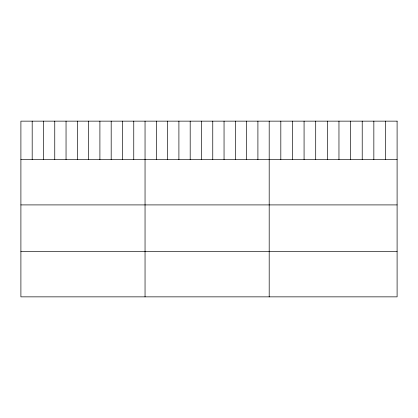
<?xml version="1.0" encoding="UTF-8"?>
<svg xmlns="http://www.w3.org/2000/svg" width="418" height="418" viewBox="0 0 418 418"><rect width="100%" height="100%" fill="white"/><g stroke="black" fill="none" stroke-linecap="round" stroke-linejoin="round"><path stroke-width="0.63" d="M20.9 159.619L397.1 159.619M20.9 204.909L397.1 204.909M20.9 251.568L397.1 251.568M385.474 121.142L385.474 159.619M373.844 121.142L373.844 159.619M362.218 121.142L362.218 159.619M350.587 121.142L350.587 159.619M338.961 121.142L338.961 159.619M327.331 121.142L327.331 159.619M315.705 121.142L315.705 159.619M304.074 121.142L304.074 159.619M292.448 121.142L292.448 159.619M280.818 121.142L280.818 159.619M269.192 121.142L269.192 296.858M257.906 121.142L257.906 159.619M246.62 121.142L246.62 159.619M235.334 121.142L235.334 159.619M224.048 121.142L224.048 159.619M212.762 121.142L212.762 159.619M201.476 121.142L201.476 159.619M190.19 121.142L190.19 159.619M178.904 121.142L178.904 159.619M167.618 121.142L167.618 159.619M156.332 121.142L156.332 159.619M145.046 121.142L145.046 296.858M133.76 121.142L133.76 159.619M122.474 121.142L122.474 159.619M111.188 121.142L111.188 159.619M99.902 121.142L99.902 159.619M88.616 121.142L88.616 159.619M77.33 121.142L77.33 159.619M66.044 121.142L66.044 159.619M54.758 121.142L54.758 159.619M43.472 121.142L43.472 159.619M32.186 121.142L32.186 159.619M397.1 121.142L20.9 121.142L20.9 296.858L397.1 296.858L397.1 121.142"/></g></svg>
